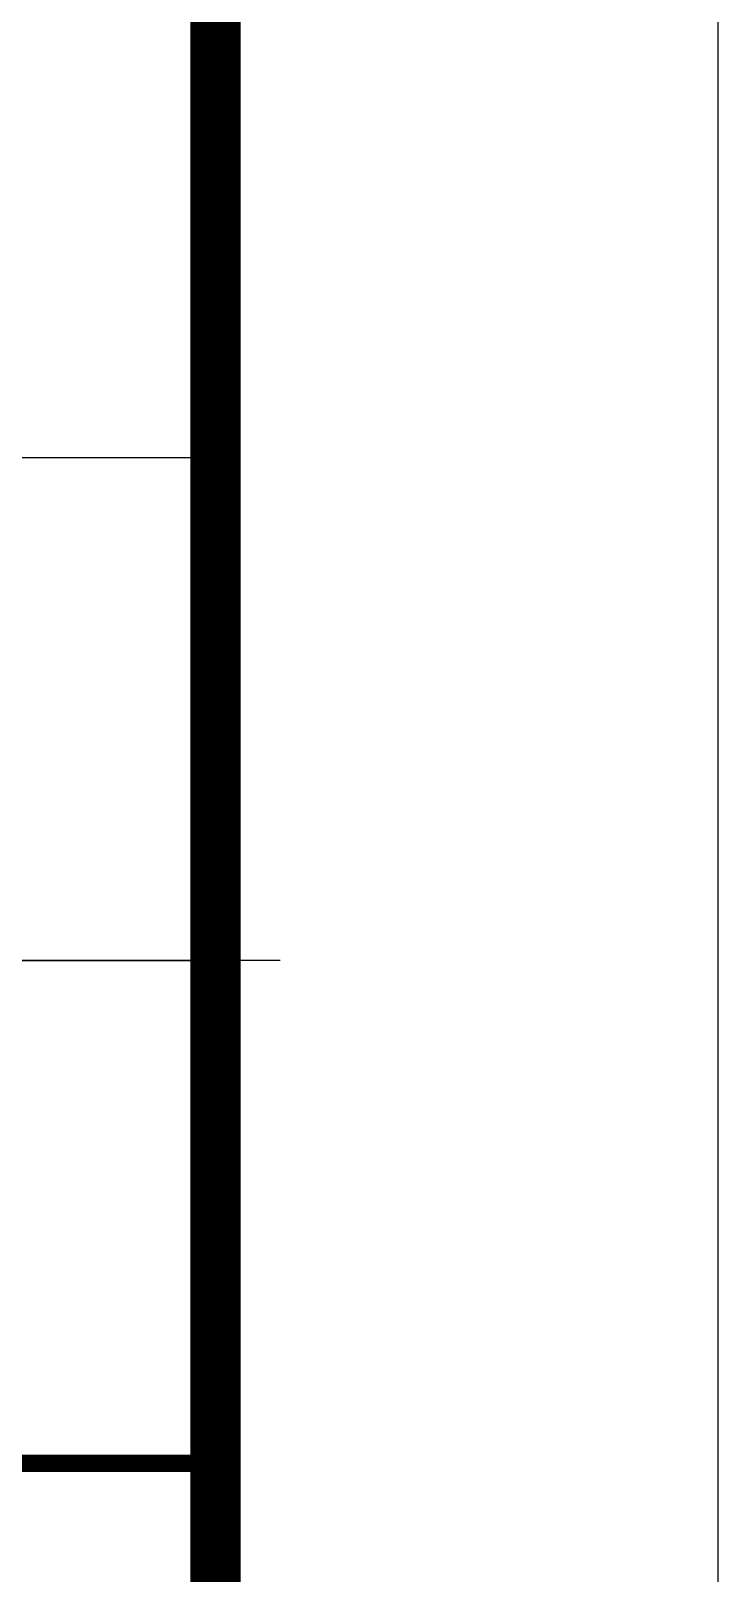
# Model space of a CAD drawing. Header units: millimetres. Extents: x 539196 to 807275, y 431843 to 1156631.
# Drawn here: x 625310 to 627244, y 1113894 to 1118232 of the extents above; entities that cross this region are included whole.
import ezdxf

# ---------------------------------------------------------------- set-up
doc = ezdxf.new("R2010")
doc.units = ezdxf.units.MM
doc.header["$MEASUREMENT"] = 0
doc.layers.add('PUB_TITLE', color=4, linetype='Continuous')

# ---------------------------------------------------------------- blocks, each defined once
blk = doc.blocks.new('图签11')
for p, q in [((3661955.9, -353170.3), (3668755.9, -353170.3)), ((3661955.9, -354170.3), (3668755.9, -354170.3)), ((3668755.9, -354170.3), (3666155.9, -354170.3)), ((3668884.5, -354170.3), (3666210.2, -354170.3))]:
    blk.add_line(p, q)
at = {"const_width": 34}
blk.add_lwpolyline([(3661955.9, -355170.3), (3668755.9, -355170.3)], dxfattribs=at)
at = {"layer": 'PUB_TITLE', "const_width": 100}
blk.add_lwpolyline([(3661955.9, -326170.7), (3668755.9, -326170.7), (3668755.9, -366170.3), (3661955.9, -366170.3)], close=True, dxfattribs=at)

msp = doc.modelspace()

# ---------------------------------------------------------------- linework, layer by layer
at = {"layer": 'PUB_TITLE', "color": 1}
msp.add_lwpolyline([(543235.4, 1097231.5), (627244, 1097231.5), (627244, 1156631.5), (543235.4, 1156631.5)], close=True, dxfattribs=at)
at = {"layer": 'PUB_TITLE', "color": 1, "const_width": 141.4}
msp.add_lwpolyline([(546771.1, 1098645.7), (625829.7, 1098645.7), (625829.7, 1155217.2), (546771.1, 1155217.2)], close=True, dxfattribs=at)

# ---------------------------------------------------------------- block references
at = {"xscale": 1.41428571427241, "yscale": 1.41428571427241, "zscale": 1.414285714285714}
msp.add_blockref('图签11', (-4562839.4, 1616515.2), dxfattribs=at)

doc.saveas('drawing.dxf')
